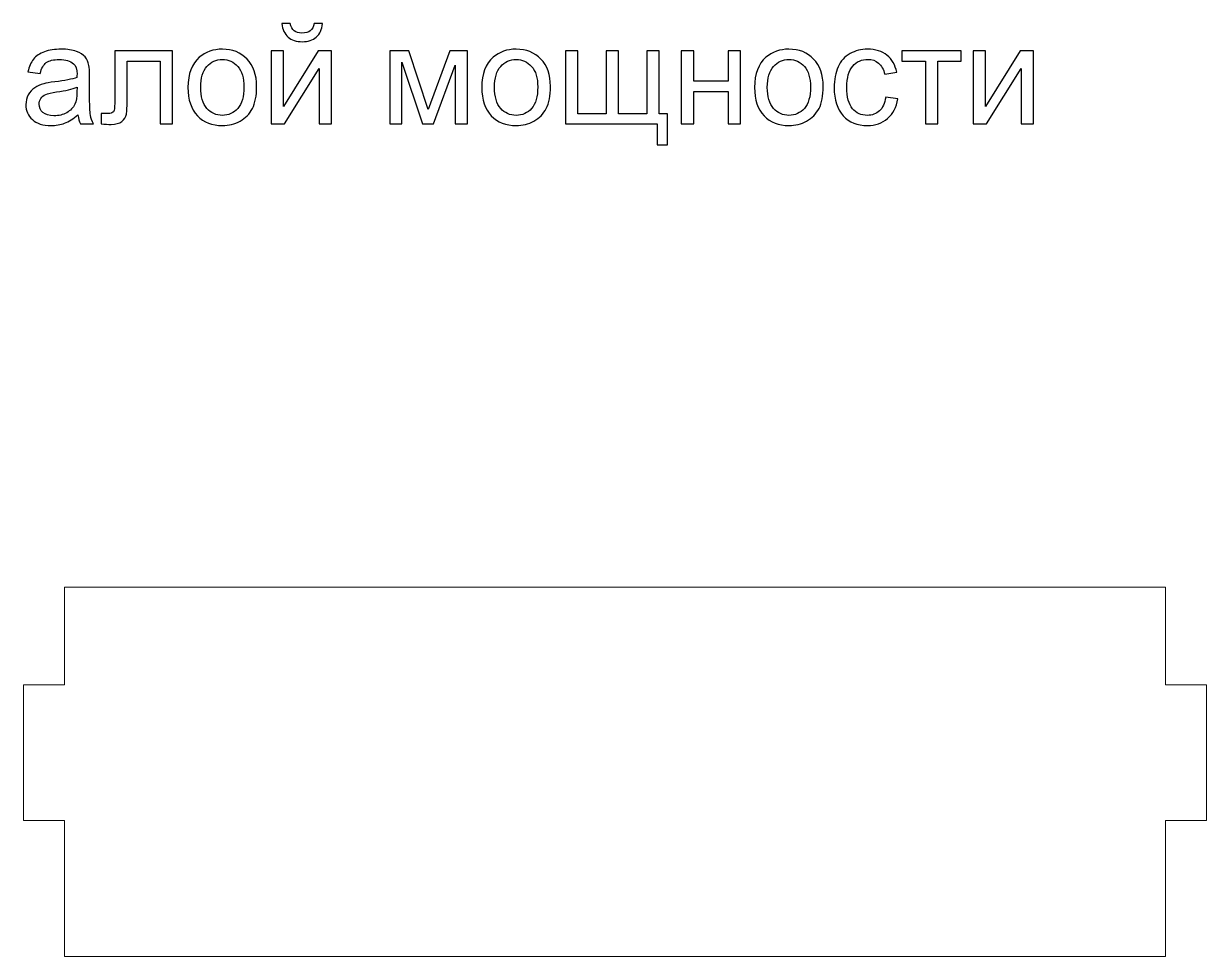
# Model space of a CAD drawing. Header units: millimetres. Extents: x -264 to 265, y -234 to 223.
# Drawn here: x 82.9 to 169.9, y 139 to 207.7 of the extents above; entities that cross this region are included whole.
import ezdxf

# ---------------------------------------------------------------- set-up
doc = ezdxf.new("R2010")
doc.units = ezdxf.units.MM
doc.header["$MEASUREMENT"] = 0
doc.layers.add('layer 1', color=7, linetype='Continuous')

msp = doc.modelspace()

# ---------------------------------------------------------------- linework, layer by layer
at = {"layer": 'layer 1', "color": 242}
for points, knots in [([(104.2376, 207.6575), (104.2376, 207.6575), (104.861, 207.6575), (104.861, 207.6575), (104.861, 207.6575), (104.8108, 207.2298), (104.6549, 206.9008), (104.3952, 206.6722), (104.3952, 206.6722), (104.1354, 206.4419), (103.7908, 206.3276), (103.3596, 206.3276), (103.3596, 206.3276), (102.9267, 206.3276), (102.5803, 206.4419), (102.3223, 206.6687), (102.3223, 206.6687), (102.0642, 206.8973), (101.9084, 207.2263), (101.8582, 207.6575), (101.8582, 207.6575), (101.8582, 207.6575), (102.4816, 207.6575), (102.4816, 207.6575), (102.4816, 207.6575), (102.5283, 207.4238), (102.6236, 207.2489), (102.7639, 207.1346), (102.7639, 207.1346), (102.9041, 207.0185), (103.0946, 206.9614), (103.3319, 206.9614), (103.3319, 206.9614), (103.6072, 206.9614), (103.815, 207.0168), (103.9553, 207.1294), (103.9553, 207.1294), (104.0956, 207.2402), (104.1908, 207.4168), (104.2376, 207.6575)], [0, 0, 0, 0, 0.0909091, 0.0909091, 0.0909091, 0.0909091, 0.1818182, 0.1818182, 0.1818182, 0.1818182, 0.2727273, 0.2727273, 0.2727273, 0.2727273, 0.3636364, 0.3636364, 0.3636364, 0.3636364, 0.4545455, 0.4545455, 0.4545455, 0.4545455, 0.5454545, 0.5454545, 0.5454545, 0.5454545, 0.6363636, 0.6363636, 0.6363636, 0.6363636, 0.7272727, 0.7272727, 0.7272727, 0.7272727, 0.8181818, 0.8181818, 0.8181818, 0.8181818, 1, 1, 1, 1]), ([(86.8648, 200.9453), (86.5253, 200.6561), (86.198, 200.4535), (85.8846, 200.334), (85.8846, 200.334), (85.5711, 200.2145), (85.2352, 200.1556), (84.875, 200.1556), (84.875, 200.1556), (84.2827, 200.1556), (83.8273, 200.2993), (83.5086, 200.5885), (83.5086, 200.5885), (83.19, 200.876), (83.0307, 201.2449), (83.0307, 201.6934), (83.0307, 201.6934), (83.0307, 201.9566), (83.0913, 202.1973), (83.2108, 202.4155), (83.2108, 202.4155), (83.332, 202.6337), (83.4896, 202.8069), (83.6835, 202.9385), (83.6835, 202.9385), (83.8792, 203.0701), (84.0974, 203.1706), (84.3416, 203.2381), (84.3416, 203.2381), (84.5217, 203.2849), (84.7936, 203.3299), (85.1555, 203.3749), (85.1555, 203.3749), (85.8932, 203.4615), (86.4387, 203.5672), (86.7868, 203.6884), (86.7868, 203.6884), (86.7903, 203.8131), (86.792, 203.8927), (86.792, 203.9256), (86.792, 203.9256), (86.792, 204.2962), (86.7054, 204.5577), (86.5323, 204.7101), (86.5323, 204.7101), (86.2985, 204.9162), (85.9504, 205.0184), (85.4897, 205.0184), (85.4897, 205.0184), (85.0585, 205.0184), (84.7399, 204.9422), (84.5355, 204.7915), (84.5355, 204.7915), (84.3295, 204.6408), (84.1788, 204.3741), (84.0801, 203.9897), (84.0801, 203.9897), (84.0801, 203.9897), (83.1865, 204.1144), (83.1865, 204.1144), (83.1865, 204.1144), (83.2679, 204.4971), (83.4013, 204.8071), (83.5883, 205.0426), (83.5883, 205.0426), (83.7753, 205.2781), (84.0455, 205.4582), (84.3987, 205.5864), (84.3987, 205.5864), (84.7503, 205.7128), (85.1607, 205.7769), (85.6248, 205.7769), (85.6248, 205.7769), (86.0855, 205.7769), (86.4613, 205.7232), (86.7505, 205.6141), (86.7505, 205.6141), (87.0379, 205.505), (87.2509, 205.3699), (87.386, 205.2054), (87.386, 205.2054), (87.5211, 205.0409), (87.6163, 204.8331), (87.6717, 204.582), (87.6717, 204.582), (87.7012, 204.4261), (87.7168, 204.1456), (87.7168, 203.7421), (87.7168, 203.7421), (87.7168, 203.7421), (87.7168, 202.5298), (87.7168, 202.5298), (87.7168, 202.5298), (87.7168, 201.683), (87.7358, 201.1479), (87.7739, 200.921), (87.7739, 200.921), (87.8103, 200.6942), (87.8865, 200.4777), (87.9973, 200.2699), (87.9973, 200.2699), (87.9973, 200.2699), (87.0414, 200.2699), (87.0414, 200.2699), (87.0414, 200.2699), (86.9496, 200.4621), (86.8907, 200.6873), (86.8648, 200.9453)], [0, 0, 0, 0, 0.0357143, 0.0357143, 0.0357143, 0.0357143, 0.0714286, 0.0714286, 0.0714286, 0.0714286, 0.1071429, 0.1071429, 0.1071429, 0.1071429, 0.1428571, 0.1428571, 0.1428571, 0.1428571, 0.1785714, 0.1785714, 0.1785714, 0.1785714, 0.2142857, 0.2142857, 0.2142857, 0.2142857, 0.25, 0.25, 0.25, 0.25, 0.2857143, 0.2857143, 0.2857143, 0.2857143, 0.3214286, 0.3214286, 0.3214286, 0.3214286, 0.3571429, 0.3571429, 0.3571429, 0.3571429, 0.3928571, 0.3928571, 0.3928571, 0.3928571, 0.4285714, 0.4285714, 0.4285714, 0.4285714, 0.4642857, 0.4642857, 0.4642857, 0.4642857, 0.5, 0.5, 0.5, 0.5, 0.5357143, 0.5357143, 0.5357143, 0.5357143, 0.5714286, 0.5714286, 0.5714286, 0.5714286, 0.6071429, 0.6071429, 0.6071429, 0.6071429, 0.6428571, 0.6428571, 0.6428571, 0.6428571, 0.6785714, 0.6785714, 0.6785714, 0.6785714, 0.7142857, 0.7142857, 0.7142857, 0.7142857, 0.75, 0.75, 0.75, 0.75, 0.7857143, 0.7857143, 0.7857143, 0.7857143, 0.8214286, 0.8214286, 0.8214286, 0.8214286, 0.8571429, 0.8571429, 0.8571429, 0.8571429, 0.8928571, 0.8928571, 0.8928571, 0.8928571, 0.9285714, 0.9285714, 0.9285714, 0.9285714, 1, 1, 1, 1]), ([(89.568, 205.6626), (89.568, 205.6626), (93.8177, 205.6626), (93.8177, 205.6626), (93.8177, 205.6626), (93.8177, 205.6626), (93.8177, 200.2751), (93.8177, 200.2751), (93.8177, 200.2751), (93.8177, 200.2751), (92.9033, 200.2751), (92.9033, 200.2751), (92.9033, 200.2751), (92.9033, 200.2751), (92.9033, 204.9041), (92.9033, 204.9041), (92.9033, 204.9041), (92.9033, 204.9041), (90.4823, 204.9041), (90.4823, 204.9041), (90.4823, 204.9041), (90.4823, 204.9041), (90.4823, 202.2216), (90.4823, 202.2216), (90.4823, 202.2216), (90.4823, 201.5964), (90.4615, 201.1843), (90.4217, 200.9834), (90.4217, 200.9834), (90.3802, 200.7842), (90.2693, 200.6111), (90.0875, 200.4621), (90.0875, 200.4621), (89.9039, 200.3132), (89.6407, 200.2387), (89.2961, 200.2387), (89.2961, 200.2387), (89.0831, 200.2387), (88.8372, 200.2526), (88.5601, 200.2786), (88.5601, 200.2786), (88.5601, 200.2786), (88.5601, 201.0388), (88.5601, 201.0388), (88.5601, 201.0388), (88.5601, 201.0388), (88.9601, 201.0388), (88.9601, 201.0388), (88.9601, 201.0388), (89.1489, 201.0388), (89.284, 201.0578), (89.3653, 201.0977), (89.3653, 201.0977), (89.4467, 201.1358), (89.5004, 201.1981), (89.5281, 201.283), (89.5281, 201.283), (89.5541, 201.3678), (89.568, 201.6432), (89.568, 202.109), (89.568, 202.109), (89.568, 202.109), (89.568, 205.6626), (89.568, 205.6626)], [0, 0, 0, 0, 0.0588235, 0.0588235, 0.0588235, 0.0588235, 0.1176471, 0.1176471, 0.1176471, 0.1176471, 0.1764706, 0.1764706, 0.1764706, 0.1764706, 0.2352941, 0.2352941, 0.2352941, 0.2352941, 0.2941176, 0.2941176, 0.2941176, 0.2941176, 0.3529412, 0.3529412, 0.3529412, 0.3529412, 0.4117647, 0.4117647, 0.4117647, 0.4117647, 0.4705882, 0.4705882, 0.4705882, 0.4705882, 0.5294118, 0.5294118, 0.5294118, 0.5294118, 0.5882353, 0.5882353, 0.5882353, 0.5882353, 0.6470588, 0.6470588, 0.6470588, 0.6470588, 0.7058824, 0.7058824, 0.7058824, 0.7058824, 0.7647059, 0.7647059, 0.7647059, 0.7647059, 0.8235294, 0.8235294, 0.8235294, 0.8235294, 0.8823529, 0.8823529, 0.8823529, 0.8823529, 1, 1, 1, 1]), ([(94.9572, 202.9662), (94.9572, 203.962), (95.2343, 204.6997), (95.7902, 205.1794), (95.7902, 205.1794), (96.2525, 205.5777), (96.8188, 205.7769), (97.4855, 205.7769), (97.4855, 205.7769), (98.225, 205.7769), (98.8311, 205.5344), (99.3021, 205.0495), (99.3021, 205.0495), (99.7715, 204.5664), (100.007, 203.8962), (100.007, 203.0424), (100.007, 203.0424), (100.007, 202.3497), (99.9031, 201.806), (99.6953, 201.4094), (99.6953, 201.4094), (99.4874, 201.0128), (99.1844, 200.7046), (98.7861, 200.4846), (98.7861, 200.4846), (98.3895, 200.2647), (97.9548, 200.1556), (97.4855, 200.1556), (97.4855, 200.1556), (96.7305, 200.1556), (96.1209, 200.3963), (95.6551, 200.8795), (95.6551, 200.8795), (95.1892, 201.3626), (94.9572, 202.0588), (94.9572, 202.9662)], [0, 0, 0, 0, 0.1, 0.1, 0.1, 0.1, 0.2, 0.2, 0.2, 0.2, 0.3, 0.3, 0.3, 0.3, 0.4, 0.4, 0.4, 0.4, 0.5, 0.5, 0.5, 0.5, 0.6, 0.6, 0.6, 0.6, 0.7, 0.7, 0.7, 0.7, 0.8, 0.8, 0.8, 0.8, 1, 1, 1, 1]), ([(101.0789, 205.6626), (101.0789, 205.6626), (101.9932, 205.6626), (101.9932, 205.6626), (101.9932, 205.6626), (101.9932, 205.6626), (101.9932, 201.5497), (101.9932, 201.5497), (101.9932, 201.5497), (101.9932, 201.5497), (104.5337, 205.6626), (104.5337, 205.6626), (104.5337, 205.6626), (104.5337, 205.6626), (105.5156, 205.6626), (105.5156, 205.6626), (105.5156, 205.6626), (105.5156, 205.6626), (105.5156, 200.2699), (105.5156, 200.2699), (105.5156, 200.2699), (105.5156, 200.2699), (104.6013, 200.2699), (104.6013, 200.2699), (104.6013, 200.2699), (104.6013, 200.2699), (104.6013, 204.3568), (104.6013, 204.3568), (104.6013, 204.3568), (104.6013, 204.3568), (102.0642, 200.2699), (102.0642, 200.2699), (102.0642, 200.2699), (102.0642, 200.2699), (101.0789, 200.2699), (101.0789, 200.2699), (101.0789, 200.2699), (101.0789, 200.2699), (101.0789, 205.6626), (101.0789, 205.6626)], [0, 0, 0, 0, 0.0909091, 0.0909091, 0.0909091, 0.0909091, 0.1818182, 0.1818182, 0.1818182, 0.1818182, 0.2727273, 0.2727273, 0.2727273, 0.2727273, 0.3636364, 0.3636364, 0.3636364, 0.3636364, 0.4545455, 0.4545455, 0.4545455, 0.4545455, 0.5454545, 0.5454545, 0.5454545, 0.5454545, 0.6363636, 0.6363636, 0.6363636, 0.6363636, 0.7272727, 0.7272727, 0.7272727, 0.7272727, 0.8181818, 0.8181818, 0.8181818, 0.8181818, 1, 1, 1, 1]), ([(109.8016, 205.6626), (109.8016, 205.6626), (111.2078, 205.6626), (111.2078, 205.6626), (111.2078, 205.6626), (111.2078, 205.6626), (112.6331, 201.347), (112.6331, 201.347), (112.6331, 201.347), (112.6331, 201.347), (114.2107, 205.6626), (114.2107, 205.6626), (114.2107, 205.6626), (114.2107, 205.6626), (115.5164, 205.6626), (115.5164, 205.6626), (115.5164, 205.6626), (115.5164, 205.6626), (115.5164, 200.2699), (115.5164, 200.2699), (115.5164, 200.2699), (115.5164, 200.2699), (114.6021, 200.2699), (114.6021, 200.2699), (114.6021, 200.2699), (114.6021, 200.2699), (114.6021, 204.6114), (114.6021, 204.6114), (114.6021, 204.6114), (114.6021, 204.6114), (113.014, 200.2699), (113.014, 200.2699), (113.014, 200.2699), (113.014, 200.2699), (112.1967, 200.2699), (112.1967, 200.2699), (112.1967, 200.2699), (112.1967, 200.2699), (110.6952, 204.8192), (110.6952, 204.8192), (110.6952, 204.8192), (110.6952, 204.8192), (110.6952, 200.2699), (110.6952, 200.2699), (110.6952, 200.2699), (110.6952, 200.2699), (109.8016, 200.2699), (109.8016, 200.2699), (109.8016, 200.2699), (109.8016, 200.2699), (109.8016, 205.6626), (109.8016, 205.6626)], [0, 0, 0, 0, 0.0714286, 0.0714286, 0.0714286, 0.0714286, 0.1428571, 0.1428571, 0.1428571, 0.1428571, 0.2142857, 0.2142857, 0.2142857, 0.2142857, 0.2857143, 0.2857143, 0.2857143, 0.2857143, 0.3571429, 0.3571429, 0.3571429, 0.3571429, 0.4285714, 0.4285714, 0.4285714, 0.4285714, 0.5, 0.5, 0.5, 0.5, 0.5714286, 0.5714286, 0.5714286, 0.5714286, 0.6428571, 0.6428571, 0.6428571, 0.6428571, 0.7142857, 0.7142857, 0.7142857, 0.7142857, 0.7857143, 0.7857143, 0.7857143, 0.7857143, 0.8571429, 0.8571429, 0.8571429, 0.8571429, 1, 1, 1, 1]), ([(116.5711, 202.9662), (116.5711, 203.962), (116.8482, 204.6997), (117.4041, 205.1794), (117.4041, 205.1794), (117.8664, 205.5777), (118.4327, 205.7769), (119.0994, 205.7769), (119.0994, 205.7769), (119.8389, 205.7769), (120.445, 205.5344), (120.916, 205.0495), (120.916, 205.0495), (121.3854, 204.5664), (121.6209, 203.8962), (121.6209, 203.0424), (121.6209, 203.0424), (121.6209, 202.3497), (121.517, 201.806), (121.3092, 201.4094), (121.3092, 201.4094), (121.1013, 201.0128), (120.7983, 200.7046), (120.4, 200.4846), (120.4, 200.4846), (120.0034, 200.2647), (119.5687, 200.1556), (119.0994, 200.1556), (119.0994, 200.1556), (118.3444, 200.1556), (117.7348, 200.3963), (117.269, 200.8795), (117.269, 200.8795), (116.8031, 201.3626), (116.5711, 202.0588), (116.5711, 202.9662)], [0, 0, 0, 0, 0.1, 0.1, 0.1, 0.1, 0.2, 0.2, 0.2, 0.2, 0.3, 0.3, 0.3, 0.3, 0.4, 0.4, 0.4, 0.4, 0.5, 0.5, 0.5, 0.5, 0.6, 0.6, 0.6, 0.6, 0.7, 0.7, 0.7, 0.7, 0.8, 0.8, 0.8, 0.8, 1, 1, 1, 1]), ([(122.7239, 205.6626), (122.7239, 205.6626), (123.6383, 205.6626), (123.6383, 205.6626), (123.6383, 205.6626), (123.6383, 205.6626), (123.6383, 201.018), (123.6383, 201.018), (123.6383, 201.018), (123.6383, 201.018), (125.7164, 201.018), (125.7164, 201.018), (125.7164, 201.018), (125.7164, 201.018), (125.7164, 205.6626), (125.7164, 205.6626), (125.7164, 205.6626), (125.7164, 205.6626), (126.6308, 205.6626), (126.6308, 205.6626), (126.6308, 205.6626), (126.6308, 205.6626), (126.6308, 201.018), (126.6308, 201.018), (126.6308, 201.018), (126.6308, 201.018), (128.7089, 201.018), (128.7089, 201.018), (128.7089, 201.018), (128.7089, 201.018), (128.7089, 205.6626), (128.7089, 205.6626), (128.7089, 205.6626), (128.7089, 205.6626), (129.6232, 205.6626), (129.6232, 205.6626), (129.6232, 205.6626), (129.6232, 205.6626), (129.6232, 201.018), (129.6232, 201.018), (129.6232, 201.018), (129.6232, 201.018), (130.2259, 201.018), (130.2259, 201.018), (130.2259, 201.018), (130.2259, 201.018), (130.2259, 198.7425), (130.2259, 198.7425), (130.2259, 198.7425), (130.2259, 198.7425), (129.4674, 198.7425), (129.4674, 198.7425), (129.4674, 198.7425), (129.4674, 198.7425), (129.4674, 200.2699), (129.4674, 200.2699), (129.4674, 200.2699), (129.4674, 200.2699), (122.7239, 200.2699), (122.7239, 200.2699), (122.7239, 200.2699), (122.7239, 200.2699), (122.7239, 205.6626), (122.7239, 205.6626)], [0, 0, 0, 0, 0.0588235, 0.0588235, 0.0588235, 0.0588235, 0.1176471, 0.1176471, 0.1176471, 0.1176471, 0.1764706, 0.1764706, 0.1764706, 0.1764706, 0.2352941, 0.2352941, 0.2352941, 0.2352941, 0.2941176, 0.2941176, 0.2941176, 0.2941176, 0.3529412, 0.3529412, 0.3529412, 0.3529412, 0.4117647, 0.4117647, 0.4117647, 0.4117647, 0.4705882, 0.4705882, 0.4705882, 0.4705882, 0.5294118, 0.5294118, 0.5294118, 0.5294118, 0.5882353, 0.5882353, 0.5882353, 0.5882353, 0.6470588, 0.6470588, 0.6470588, 0.6470588, 0.7058824, 0.7058824, 0.7058824, 0.7058824, 0.7647059, 0.7647059, 0.7647059, 0.7647059, 0.8235294, 0.8235294, 0.8235294, 0.8235294, 0.8823529, 0.8823529, 0.8823529, 0.8823529, 1, 1, 1, 1]), ([(131.2424, 205.6626), (131.2424, 205.6626), (132.1567, 205.6626), (132.1567, 205.6626), (132.1567, 205.6626), (132.1567, 205.6626), (132.1567, 203.4182), (132.1567, 203.4182), (132.1567, 203.4182), (132.1567, 203.4182), (134.692, 203.4182), (134.692, 203.4182), (134.692, 203.4182), (134.692, 203.4182), (134.692, 205.6626), (134.692, 205.6626), (134.692, 205.6626), (134.692, 205.6626), (135.6064, 205.6626), (135.6064, 205.6626), (135.6064, 205.6626), (135.6064, 205.6626), (135.6064, 200.2699), (135.6064, 200.2699), (135.6064, 200.2699), (135.6064, 200.2699), (134.692, 200.2699), (134.692, 200.2699), (134.692, 200.2699), (134.692, 200.2699), (134.692, 202.6597), (134.692, 202.6597), (134.692, 202.6597), (134.692, 202.6597), (132.1567, 202.6597), (132.1567, 202.6597), (132.1567, 202.6597), (132.1567, 202.6597), (132.1567, 200.2699), (132.1567, 200.2699), (132.1567, 200.2699), (132.1567, 200.2699), (131.2424, 200.2699), (131.2424, 200.2699), (131.2424, 200.2699), (131.2424, 200.2699), (131.2424, 205.6626), (131.2424, 205.6626)], [0, 0, 0, 0, 0.0769231, 0.0769231, 0.0769231, 0.0769231, 0.1538462, 0.1538462, 0.1538462, 0.1538462, 0.2307692, 0.2307692, 0.2307692, 0.2307692, 0.3076923, 0.3076923, 0.3076923, 0.3076923, 0.3846154, 0.3846154, 0.3846154, 0.3846154, 0.4615385, 0.4615385, 0.4615385, 0.4615385, 0.5384615, 0.5384615, 0.5384615, 0.5384615, 0.6153846, 0.6153846, 0.6153846, 0.6153846, 0.6923077, 0.6923077, 0.6923077, 0.6923077, 0.7692308, 0.7692308, 0.7692308, 0.7692308, 0.8461538, 0.8461538, 0.8461538, 0.8461538, 1, 1, 1, 1]), ([(136.6368, 202.9662), (136.6368, 203.962), (136.9139, 204.6997), (137.4698, 205.1794), (137.4698, 205.1794), (137.9321, 205.5777), (138.4984, 205.7769), (139.1651, 205.7769), (139.1651, 205.7769), (139.9046, 205.7769), (140.5107, 205.5344), (140.9817, 205.0495), (140.9817, 205.0495), (141.4511, 204.5664), (141.6866, 203.8962), (141.6866, 203.0424), (141.6866, 203.0424), (141.6866, 202.3497), (141.5827, 201.806), (141.3749, 201.4094), (141.3749, 201.4094), (141.167, 201.0128), (140.864, 200.7046), (140.4657, 200.4846), (140.4657, 200.4846), (140.0691, 200.2647), (139.6344, 200.1556), (139.1651, 200.1556), (139.1651, 200.1556), (138.4101, 200.1556), (137.8005, 200.3963), (137.3347, 200.8795), (137.3347, 200.8795), (136.8688, 201.3626), (136.6368, 202.0588), (136.6368, 202.9662)], [0, 0, 0, 0, 0.1, 0.1, 0.1, 0.1, 0.2, 0.2, 0.2, 0.2, 0.3, 0.3, 0.3, 0.3, 0.4, 0.4, 0.4, 0.4, 0.5, 0.5, 0.5, 0.5, 0.6, 0.6, 0.6, 0.6, 0.7, 0.7, 0.7, 0.7, 0.8, 0.8, 0.8, 0.8, 1, 1, 1, 1]), ([(146.2809, 202.2441), (146.2809, 202.2441), (147.1744, 202.1194), (147.1744, 202.1194), (147.1744, 202.1194), (147.0757, 201.5046), (146.8264, 201.0249), (146.4229, 200.6769), (146.4229, 200.6769), (146.0194, 200.3288), (145.5223, 200.1556), (144.9353, 200.1556), (144.9353, 200.1556), (144.1993, 200.1556), (143.607, 200.3963), (143.1602, 200.8777), (143.1602, 200.8777), (142.7117, 201.3592), (142.4883, 202.0484), (142.4883, 202.9455), (142.4883, 202.9455), (142.4883, 203.5273), (142.5853, 204.0347), (142.7775, 204.4711), (142.7775, 204.4711), (142.9697, 204.9058), (143.2624, 205.2331), (143.6573, 205.4496), (143.6573, 205.4496), (144.0504, 205.6678), (144.4781, 205.7769), (144.9422, 205.7769), (144.9422, 205.7769), (145.5258, 205.7769), (146.0055, 205.6297), (146.3761, 205.3335), (146.3761, 205.3335), (146.7484, 205.0374), (146.9874, 204.6166), (147.0913, 204.0728), (147.0913, 204.0728), (147.0913, 204.0728), (146.2081, 203.9377), (146.2081, 203.9377), (146.2081, 203.9377), (146.1233, 204.2997), (145.9743, 204.5716), (145.7579, 204.7551), (145.7579, 204.7551), (145.5431, 204.937), (145.2834, 205.0287), (144.9786, 205.0287), (144.9786, 205.0287), (144.5179, 205.0287), (144.1439, 204.8642), (143.8547, 204.5352), (143.8547, 204.5352), (143.5672, 204.2044), (143.4235, 203.6849), (143.4235, 202.9714), (143.4235, 202.9714), (143.4235, 202.2476), (143.562, 201.7228), (143.8391, 201.3955), (143.8391, 201.3955), (144.1179, 201.0682), (144.4798, 200.9037), (144.9249, 200.9037), (144.9249, 200.9037), (145.2851, 200.9037), (145.5847, 201.0128), (145.8237, 201.2328), (145.8237, 201.2328), (146.0644, 201.451), (146.2168, 201.7886), (146.2809, 202.2441)], [0, 0, 0, 0, 0.05, 0.05, 0.05, 0.05, 0.1, 0.1, 0.1, 0.1, 0.15, 0.15, 0.15, 0.15, 0.2, 0.2, 0.2, 0.2, 0.25, 0.25, 0.25, 0.25, 0.3, 0.3, 0.3, 0.3, 0.35, 0.35, 0.35, 0.35, 0.4, 0.4, 0.4, 0.4, 0.45, 0.45, 0.45, 0.45, 0.5, 0.5, 0.5, 0.5, 0.55, 0.55, 0.55, 0.55, 0.6, 0.6, 0.6, 0.6, 0.65, 0.65, 0.65, 0.65, 0.7, 0.7, 0.7, 0.7, 0.75, 0.75, 0.75, 0.75, 0.8, 0.8, 0.8, 0.8, 0.85, 0.85, 0.85, 0.85, 0.9, 0.9, 0.9, 0.9, 1, 1, 1, 1]), ([(147.4758, 205.6626), (147.4758, 205.6626), (151.8398, 205.6626), (151.8398, 205.6626), (151.8398, 205.6626), (151.8398, 205.6626), (151.8398, 204.9041), (151.8398, 204.9041), (151.8398, 204.9041), (151.8398, 204.9041), (150.115, 204.9041), (150.115, 204.9041), (150.115, 204.9041), (150.115, 204.9041), (150.115, 200.2699), (150.115, 200.2699), (150.115, 200.2699), (150.115, 200.2699), (149.2006, 200.2699), (149.2006, 200.2699), (149.2006, 200.2699), (149.2006, 200.2699), (149.2006, 204.9041), (149.2006, 204.9041), (149.2006, 204.9041), (149.2006, 204.9041), (147.4758, 204.9041), (147.4758, 204.9041), (147.4758, 204.9041), (147.4758, 204.9041), (147.4758, 205.6626), (147.4758, 205.6626)], [0, 0, 0, 0, 0.1111111, 0.1111111, 0.1111111, 0.1111111, 0.2222222, 0.2222222, 0.2222222, 0.2222222, 0.3333333, 0.3333333, 0.3333333, 0.3333333, 0.4444444, 0.4444444, 0.4444444, 0.4444444, 0.5555556, 0.5555556, 0.5555556, 0.5555556, 0.6666667, 0.6666667, 0.6666667, 0.6666667, 0.7777778, 0.7777778, 0.7777778, 0.7777778, 1, 1, 1, 1]), ([(152.7126, 205.6626), (152.7126, 205.6626), (153.6269, 205.6626), (153.6269, 205.6626), (153.6269, 205.6626), (153.6269, 205.6626), (153.6269, 201.5497), (153.6269, 201.5497), (153.6269, 201.5497), (153.6269, 201.5497), (156.1674, 205.6626), (156.1674, 205.6626), (156.1674, 205.6626), (156.1674, 205.6626), (157.1493, 205.6626), (157.1493, 205.6626), (157.1493, 205.6626), (157.1493, 205.6626), (157.1493, 200.2699), (157.1493, 200.2699), (157.1493, 200.2699), (157.1493, 200.2699), (156.235, 200.2699), (156.235, 200.2699), (156.235, 200.2699), (156.235, 200.2699), (156.235, 204.3568), (156.235, 204.3568), (156.235, 204.3568), (156.235, 204.3568), (153.6979, 200.2699), (153.6979, 200.2699), (153.6979, 200.2699), (153.6979, 200.2699), (152.7126, 200.2699), (152.7126, 200.2699), (152.7126, 200.2699), (152.7126, 200.2699), (152.7126, 205.6626), (152.7126, 205.6626)], [0, 0, 0, 0, 0.0909091, 0.0909091, 0.0909091, 0.0909091, 0.1818182, 0.1818182, 0.1818182, 0.1818182, 0.2727273, 0.2727273, 0.2727273, 0.2727273, 0.3636364, 0.3636364, 0.3636364, 0.3636364, 0.4545455, 0.4545455, 0.4545455, 0.4545455, 0.5454545, 0.5454545, 0.5454545, 0.5454545, 0.6363636, 0.6363636, 0.6363636, 0.6363636, 0.7272727, 0.7272727, 0.7272727, 0.7272727, 0.8181818, 0.8181818, 0.8181818, 0.8181818, 1, 1, 1, 1]), ([(95.8923, 202.9645), (95.8923, 202.2753), (96.043, 201.7592), (96.3443, 201.4181), (96.3443, 201.4181), (96.6474, 201.0752), (97.0266, 200.9037), (97.4855, 200.9037), (97.4855, 200.9037), (97.9393, 200.9037), (98.3168, 201.0752), (98.6198, 201.4198), (98.6198, 201.4198), (98.9212, 201.7644), (99.0718, 202.2891), (99.0718, 202.9939), (99.0718, 202.9939), (99.0718, 203.6589), (98.9194, 204.1629), (98.6164, 204.504), (98.6164, 204.504), (98.3133, 204.8469), (97.9358, 205.0184), (97.4855, 205.0184), (97.4855, 205.0184), (97.0266, 205.0184), (96.6474, 204.8486), (96.3443, 204.5075), (96.3443, 204.5075), (96.043, 204.1663), (95.8923, 203.652), (95.8923, 202.9645)], [0, 0, 0, 0, 0.1111111, 0.1111111, 0.1111111, 0.1111111, 0.2222222, 0.2222222, 0.2222222, 0.2222222, 0.3333333, 0.3333333, 0.3333333, 0.3333333, 0.4444444, 0.4444444, 0.4444444, 0.4444444, 0.5555556, 0.5555556, 0.5555556, 0.5555556, 0.6666667, 0.6666667, 0.6666667, 0.6666667, 0.7777778, 0.7777778, 0.7777778, 0.7777778, 1, 1, 1, 1]), ([(117.5062, 202.9645), (117.5062, 202.2753), (117.6569, 201.7592), (117.9582, 201.4181), (117.9582, 201.4181), (118.2613, 201.0752), (118.6405, 200.9037), (119.0994, 200.9037), (119.0994, 200.9037), (119.5532, 200.9037), (119.9307, 201.0752), (120.2337, 201.4198), (120.2337, 201.4198), (120.5351, 201.7644), (120.6857, 202.2891), (120.6857, 202.9939), (120.6857, 202.9939), (120.6857, 203.6589), (120.5333, 204.1629), (120.2303, 204.504), (120.2303, 204.504), (119.9272, 204.8469), (119.5497, 205.0184), (119.0994, 205.0184), (119.0994, 205.0184), (118.6405, 205.0184), (118.2613, 204.8486), (117.9582, 204.5075), (117.9582, 204.5075), (117.6569, 204.1663), (117.5062, 203.652), (117.5062, 202.9645)], [0, 0, 0, 0, 0.1111111, 0.1111111, 0.1111111, 0.1111111, 0.2222222, 0.2222222, 0.2222222, 0.2222222, 0.3333333, 0.3333333, 0.3333333, 0.3333333, 0.4444444, 0.4444444, 0.4444444, 0.4444444, 0.5555556, 0.5555556, 0.5555556, 0.5555556, 0.6666667, 0.6666667, 0.6666667, 0.6666667, 0.7777778, 0.7777778, 0.7777778, 0.7777778, 1, 1, 1, 1]), ([(137.5719, 202.9645), (137.5719, 202.2753), (137.7226, 201.7592), (138.0239, 201.4181), (138.0239, 201.4181), (138.327, 201.0752), (138.7062, 200.9037), (139.1651, 200.9037), (139.1651, 200.9037), (139.6189, 200.9037), (139.9964, 201.0752), (140.2994, 201.4198), (140.2994, 201.4198), (140.6008, 201.7644), (140.7514, 202.2891), (140.7514, 202.9939), (140.7514, 202.9939), (140.7514, 203.6589), (140.599, 204.1629), (140.296, 204.504), (140.296, 204.504), (139.9929, 204.8469), (139.6154, 205.0184), (139.1651, 205.0184), (139.1651, 205.0184), (138.7062, 205.0184), (138.327, 204.8486), (138.0239, 204.5075), (138.0239, 204.5075), (137.7226, 204.1663), (137.5719, 203.652), (137.5719, 202.9645)], [0, 0, 0, 0, 0.1111111, 0.1111111, 0.1111111, 0.1111111, 0.2222222, 0.2222222, 0.2222222, 0.2222222, 0.3333333, 0.3333333, 0.3333333, 0.3333333, 0.4444444, 0.4444444, 0.4444444, 0.4444444, 0.5555556, 0.5555556, 0.5555556, 0.5555556, 0.6666667, 0.6666667, 0.6666667, 0.6666667, 0.7777778, 0.7777778, 0.7777778, 0.7777778, 1, 1, 1, 1]), ([(86.792, 202.9714), (86.4595, 202.8364), (85.9608, 202.7221), (85.2958, 202.6285), (85.2958, 202.6285), (84.9183, 202.5749), (84.6516, 202.5142), (84.4957, 202.4467), (84.4957, 202.4467), (84.3399, 202.3792), (84.2204, 202.2805), (84.1355, 202.1523), (84.1355, 202.1523), (84.0507, 202.0224), (84.0074, 201.8787), (84.0074, 201.7194), (84.0074, 201.7194), (84.0074, 201.4787), (84.0991, 201.276), (84.2844, 201.115), (84.2844, 201.115), (84.4697, 200.9539), (84.7399, 200.8725), (85.0949, 200.8725), (85.0949, 200.8725), (85.4464, 200.8725), (85.7599, 200.9487), (86.0352, 201.1029), (86.0352, 201.1029), (86.3089, 201.2553), (86.5115, 201.4648), (86.6396, 201.7298), (86.6396, 201.7298), (86.7383, 201.9358), (86.7868, 202.2389), (86.7868, 202.6389), (86.7868, 202.6389), (86.7868, 202.6389), (86.792, 202.9714), (86.792, 202.9714)], [0, 0, 0, 0, 0.0909091, 0.0909091, 0.0909091, 0.0909091, 0.1818182, 0.1818182, 0.1818182, 0.1818182, 0.2727273, 0.2727273, 0.2727273, 0.2727273, 0.3636364, 0.3636364, 0.3636364, 0.3636364, 0.4545455, 0.4545455, 0.4545455, 0.4545455, 0.5454545, 0.5454545, 0.5454545, 0.5454545, 0.6363636, 0.6363636, 0.6363636, 0.6363636, 0.7272727, 0.7272727, 0.7272727, 0.7272727, 0.8181818, 0.8181818, 0.8181818, 0.8181818, 1, 1, 1, 1])]:
    msp.add_open_spline(points, degree=3, knots=knots, dxfattribs=at)
at = {"layer": 'layer 1', "color": 250, "lineweight": 9}
msp.add_open_spline([(85.8678, 166.1638), (85.8678, 166.1638), (166.8677, 166.1638), (166.8677, 166.1638), (166.8677, 166.1638), (166.8677, 166.1638), (166.8677, 158.9948), (166.8677, 158.9948), (166.8677, 158.9948), (166.8677, 158.9948), (169.8676, 158.9948), (169.8676, 158.9948), (169.8676, 158.9948), (169.8676, 158.9948), (169.8676, 148.9948), (169.8676, 148.9948), (169.8676, 148.9948), (169.8676, 148.9948), (166.8677, 148.9948), (166.8677, 148.9948), (166.8677, 148.9948), (166.8677, 148.9948), (166.8677, 138.9948), (166.8677, 138.9948), (166.8677, 138.9948), (166.8677, 138.9948), (85.8678, 138.9948), (85.8678, 138.9948), (85.8678, 138.9948), (85.8678, 138.9948), (85.8678, 148.9948), (85.8678, 148.9948), (85.8678, 148.9948), (85.8678, 148.9948), (82.8678, 148.9948), (82.8678, 148.9948), (82.8678, 148.9948), (82.8678, 148.9948), (82.8678, 158.9948), (82.8678, 158.9948), (82.8678, 158.9948), (82.8678, 158.9948), (85.8678, 158.9948), (85.8678, 158.9948), (85.8678, 158.9948), (85.8678, 158.9948), (85.8678, 166.1638), (85.8678, 166.1638)], degree=3, knots=[0, 0, 0, 0, 0.0769231, 0.0769231, 0.0769231, 0.0769231, 0.1538462, 0.1538462, 0.1538462, 0.1538462, 0.2307692, 0.2307692, 0.2307692, 0.2307692, 0.3076923, 0.3076923, 0.3076923, 0.3076923, 0.3846154, 0.3846154, 0.3846154, 0.3846154, 0.4615385, 0.4615385, 0.4615385, 0.4615385, 0.5384615, 0.5384615, 0.5384615, 0.5384615, 0.6153846, 0.6153846, 0.6153846, 0.6153846, 0.6923077, 0.6923077, 0.6923077, 0.6923077, 0.7692308, 0.7692308, 0.7692308, 0.7692308, 0.8461538, 0.8461538, 0.8461538, 0.8461538, 1, 1, 1, 1], dxfattribs=at)

doc.saveas('drawing.dxf')
